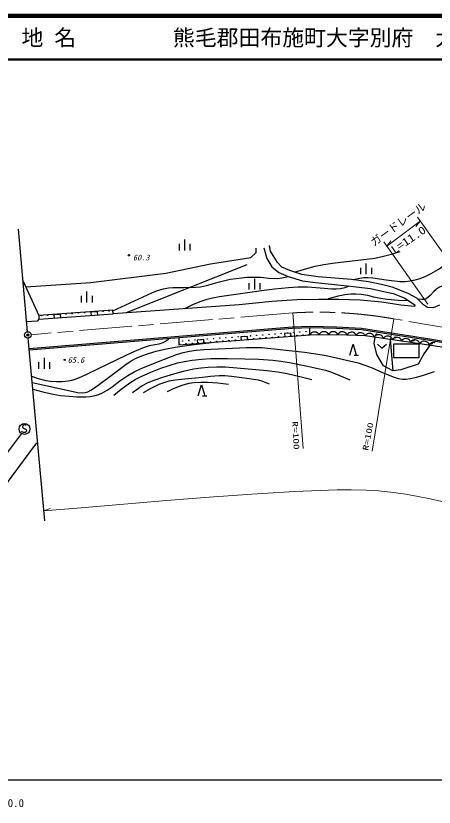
# Model space of a CAD drawing. Units: millimetres, scale not verified. Extents: x 40000 to 680000, y 20000 to 380000.
# Drawn here: x 369087 to 464786, y 198715 to 380000 of the extents above; entities that cross this region are included whole.
import ezdxf
from ezdxf.enums import TextEntityAlignment as Align

# ---------------------------------------------------------------- set-up
doc = ezdxf.new("R2010")
doc.units = ezdxf.units.MM
doc.header["$LTSCALE"] = 1000
doc.header["$PDMODE"] = 32
doc.header["$PDSIZE"] = 500
doc.linetypes.add('CHAIN', pattern=[18.5, 12, -1.5, 3.5, -1.5])
for name, color, linetype, lineweight in [('M-BGD', 7, 'Continuous', 25), ('M-BGD-EXST', 7, 'Continuous', 25), ('M-BMK', 2, 'CHAIN', 13), ('M-BMK-OTRS', 5, 'Continuous', 25), ('M-BMK-SRVR', 3, 'Continuous', 25), ('M-STR-HTXT', 7, 'Continuous', 13), ('M-TTL', 2, 'Continuous', 140), ('M-TTL-BAND', 7, 'Continuous', 25), ('M-TTL-LINE', 7, 'Continuous', 50)]:
    doc.layers.add(name, color=color, linetype=linetype, lineweight=lineweight)
doc.layers.add('M-OTRS', color=6, linetype='Continuous')
doc.layers.add('M-TTL-TXT', color=7, linetype='Continuous')
doc.styles.add('ＭＳ ゴシック', font='')
doc.styles.get('ＭＳ ゴシック').set_extended_font_data('MS Gothic')

msp = doc.modelspace()

# ---------------------------------------------------------------- linework, layer by layer
at = {"layer": 'M-BGD'}
for p, q in [((407667, 328734), (407667, 326234)), ((406417, 327734), (406417, 326234)), ((408917, 327734), (408917, 326234)), ((424052, 325811), (424052, 326762)), ((425799, 326820), (426542, 324371)), ((427358, 326078), (427135, 327414)), ((413591, 323196), (422863, 324622)), ((422863, 324622), (424052, 325811)), ((428917, 323480), (427358, 326078)), ((421912, 322958), (394338, 311928)), ((403368, 321056), (413591, 323196)), ((426542, 324371), (427655, 322515)), ((429956, 322441), (428917, 323480)), ((449181, 323281), (449181, 320781)), ((386250, 318916), (403368, 321056)), ((427655, 322515), (429288, 321179)), ((429288, 321179), (431366, 320288)), ((431737, 321624), (429956, 322441)), ((434484, 320734), (431737, 321624)), ((447931, 322281), (447931, 320781)), ((450431, 322281), (450431, 320781)), ((370721, 319390), (374358, 311340)), ((423669, 319775), (423669, 317275)), ((431366, 320288), (434632, 319323)), ((438269, 320214), (434484, 320734)), ((434632, 319323), (437675, 318878)), ((445840, 319620), (438269, 320214)), ((449774, 319026), (445840, 319620)), ((371390, 317909), (386250, 318916)), ((422419, 318775), (422419, 317275)), ((424919, 318775), (424919, 317275)), ((437675, 318878), (445617, 318062)), ((445617, 318062), (450219, 317542)), ((453040, 318358), (449774, 319026)), ((450219, 317542), (452891, 316948)), ((455192, 317839), (453040, 318358)), ((458829, 316354), (455192, 317839)), ((384021, 315854), (384021, 314354)), ((385271, 316854), (385271, 314354)), ((386521, 315854), (386521, 314354)), ((452891, 316948), (455415, 316354)), ((455415, 316354), (457939, 315389)), ((460834, 315315), (458829, 316354)), ((420158, 313831), (391318, 311706)), ((427655, 314573), (420158, 313831)), ((433370, 314944), (427655, 314573)), ((438418, 315018), (433370, 314944)), ((442945, 315018), (438418, 315018)), ((447844, 314870), (442945, 315018)), ((452817, 314425), (447844, 314870)), ((457197, 313682), (452817, 314425)), ((460314, 313385), (457197, 313682)), ((457939, 315389), (460388, 313831)), ((460388, 313831), (460314, 313385)), ((462318, 313831), (460834, 315315)), ((463283, 313163), (462318, 313831)), ((466029, 313682), (464545, 313088)), ((391278, 312560), (374358, 311340)), ((387773, 312203), (386276, 312095)), ((386276, 312095), (386330, 311347)), ((387826, 311455), (387773, 312203)), ((391318, 311706), (391278, 312560)), ((464545, 313088), (463283, 313163)), ((373951, 310079), (371554, 309879)), ((374358, 310486), (373951, 310079)), ((374358, 310486), (391318, 311706)), ((374358, 311340), (374358, 310486)), ((379292, 311593), (377796, 311485)), ((377796, 311485), (377850, 310737)), ((379346, 310845), (379292, 311593)), ((432338, 308709), (372110, 303689)), ((432354, 308409), (372137, 303391)), ((436483, 308792), (432338, 308709)), ((436484, 308492), (432354, 308409)), ((436338, 306907), (436322, 308482)), ((442451, 308709), (436483, 308792)), ((442441, 308409), (436484, 308492)), ((448139, 308079), (442441, 308409)), ((448171, 308377), (442451, 308709)), ((454471, 307383), (448171, 308377)), ((406379, 304636), (436338, 306907)), ((422049, 306576), (420554, 306463)), ((420554, 306463), (420610, 305715)), ((422106, 305828), (422049, 306576)), ((432036, 307333), (430540, 307220)), ((430540, 307220), (430597, 306472)), ((432092, 306585), (432036, 307333)), ((436460, 307119), (436338, 306907)), ((436338, 306907), (442773, 307016)), ((436584, 307247), (436460, 307119)), ((436750, 307376), (436584, 307247)), ((437000, 307506), (436750, 307376)), ((437251, 307553), (437000, 307506)), ((437503, 307557), (437251, 307553)), ((437756, 307519), (437503, 307557)), ((438010, 307397), (437756, 307519)), ((438180, 307274), (438010, 307397)), ((438308, 307150), (438180, 307274)), ((438437, 306943), (438308, 307150)), ((438566, 307165), (438437, 306943)), ((438695, 307299), (438566, 307165)), ((438869, 307434), (438695, 307299)), ((439131, 307570), (438869, 307434)), ((439394, 307619), (439131, 307570)), ((439658, 307623), (439394, 307619)), ((439923, 307584), (439658, 307623)), ((440189, 307456), (439923, 307584)), ((440367, 307327), (440189, 307456)), ((440501, 307198), (440367, 307327)), ((440637, 306980), (440501, 307198)), ((440760, 307192), (440637, 306980)), ((440883, 307320), (440760, 307192)), ((441049, 307449), (440883, 307320)), ((441299, 307579), (441049, 307449)), ((441550, 307625), (441299, 307579)), ((441802, 307630), (441550, 307625)), ((442055, 307592), (441802, 307630)), ((442309, 307470), (442055, 307592)), ((442479, 307347), (442309, 307470)), ((442607, 307223), (442479, 307347)), ((442737, 307015), (442607, 307223)), ((442908, 307220), (442773, 307016)), ((442773, 307016), (449012, 306737)), ((443040, 307340), (442908, 307220)), ((443213, 307459), (443040, 307340)), ((443471, 307573), (443213, 307459)), ((443724, 307604), (443471, 307573)), ((443976, 307593), (443724, 307604)), ((444226, 307540), (443976, 307593)), ((444472, 307402), (444226, 307540)), ((444634, 307269), (444472, 307402)), ((444754, 307138), (444634, 307269)), ((444871, 306922), (444754, 307138)), ((445006, 307126), (444871, 306922)), ((445138, 307246), (445006, 307126)), ((445311, 307365), (445138, 307246)), ((445569, 307479), (445311, 307365)), ((445822, 307510), (445569, 307479)), ((446074, 307499), (445822, 307510)), ((446324, 307446), (446074, 307499)), ((446570, 307308), (446324, 307446)), ((446732, 307175), (446570, 307308)), ((446852, 307044), (446732, 307175)), ((446969, 306828), (446852, 307044)), ((447098, 307023), (446969, 306828)), ((447223, 307137), (447098, 307023)), ((447388, 307250), (447223, 307137)), ((447633, 307359), (447388, 307250)), ((447875, 307388), (447633, 307359)), ((448115, 307377), (447875, 307388)), ((448353, 307327), (448115, 307377)), ((454424, 307086), (448139, 308079)), ((448587, 307196), (448353, 307327)), ((448741, 307069), (448587, 307196)), ((448856, 306944), (448741, 307069)), ((448967, 306739), (448856, 306944)), ((449167, 306927), (449012, 306737)), ((449012, 306737), (461491, 304967)), ((449309, 307034), (449167, 306927)), ((449493, 307135), (449309, 307034)), ((449760, 307224), (449493, 307135)), ((450016, 307231), (449760, 307224)), ((450265, 307195), (450016, 307231)), ((450509, 307118), (450265, 307195)), ((450740, 306958), (450509, 307118)), ((450889, 306810), (450740, 306958)), ((450996, 306667), (450889, 306810)), ((451091, 306442), (450996, 306667)), ((451046, 304948), (451256, 306418)), ((451246, 306632), (451091, 306442)), ((451388, 306739), (451246, 306632)), ((451572, 306840), (451388, 306739)), ((451839, 306930), (451572, 306840)), ((452095, 306936), (451839, 306930)), ((452344, 306901), (452095, 306936)), ((452588, 306824), (452344, 306901)), ((452820, 306663), (452588, 306824)), ((452968, 306515), (452820, 306663)), ((453075, 306373), (452968, 306515)), ((453171, 306147), (453075, 306373)), ((453467, 306444), (453325, 306337)), ((453651, 306545), (453467, 306444)), ((453919, 306635), (453651, 306545)), ((454174, 306641), (453919, 306635)), ((454423, 306606), (454174, 306641)), ((454667, 306529), (454423, 306606)), ((463778, 305595), (454424, 307086)), ((463828, 305891), (454471, 307383)), ((454899, 306369), (454667, 306529)), ((406379, 306211), (406379, 304636)), ((412063, 305819), (410567, 305706)), ((410567, 305706), (410624, 304958)), ((412120, 305071), (412063, 305819)), ((445477, 302279), (446227, 304779)), ((446227, 304779), (446977, 302279)), ((451641, 302436), (451046, 304948)), ((451849, 304788), (452849, 303828)), ((452849, 303828), (453849, 304788)), ((453325, 306337), (453171, 306147)), ((454733, 305925), (455338, 298666)), ((455048, 306220), (454899, 306369)), ((455155, 306078), (455048, 306220)), ((455250, 305852), (455155, 306078)), ((455404, 306042), (455250, 305852)), ((455547, 306150), (455404, 306042)), ((461342, 304775), (455476, 304775)), ((455476, 304775), (455476, 301751)), ((455731, 306251), (455547, 306150)), ((455998, 306340), (455731, 306251)), ((456253, 306346), (455998, 306340)), ((456503, 306311), (456253, 306346)), ((456746, 306234), (456503, 306311)), ((456978, 306074), (456746, 306234)), ((457127, 305925), (456978, 306074)), ((457234, 305783), (457127, 305925)), ((457329, 305557), (457234, 305783)), ((457483, 305748), (457329, 305557)), ((457626, 305855), (457483, 305748)), ((457810, 305956), (457626, 305855)), ((458077, 306045), (457810, 305956)), ((458332, 306051), (458077, 306045)), ((458582, 306016), (458332, 306051)), ((458825, 305939), (458582, 306016)), ((459057, 305779), (458825, 305939)), ((459206, 305631), (459057, 305779)), ((459313, 305488), (459206, 305631)), ((459408, 305263), (459313, 305488)), ((459563, 305453), (459408, 305263)), ((459705, 305560), (459563, 305453)), ((459889, 305661), (459705, 305560)), ((460156, 305750), (459889, 305661)), ((460412, 305757), (460156, 305750)), ((460661, 305721), (460412, 305757)), ((460905, 305644), (460661, 305721)), ((461137, 305484), (460905, 305644)), ((461285, 305336), (461137, 305484)), ((461392, 305193), (461285, 305336)), ((461342, 301751), (461342, 304775)), ((461487, 304968), (461392, 305193)), ((461655, 305165), (461491, 304967)), ((461491, 304967), (468103, 303943)), ((461806, 305275), (461655, 305165)), ((462000, 305378), (461806, 305275)), ((462281, 305468), (462000, 305378)), ((462548, 305471), (462281, 305468)), ((463869, 304599), (462418, 302568)), ((462809, 305431), (462548, 305471)), ((463063, 305347), (462809, 305431)), ((463304, 305176), (463063, 305347)), ((463458, 305019), (463304, 305176)), ((463568, 304868), (463458, 305019)), ((463665, 304630), (463568, 304868)), ((463836, 304837), (463665, 304630)), ((474211, 303773), (463778, 305595)), ((474273, 304067), (463828, 305891)), ((463994, 304952), (463836, 304837)), ((464197, 305060), (463994, 304952)), ((464491, 305154), (464197, 305060)), ((464771, 305157), (464491, 305154)), ((465043, 305115), (464771, 305157)), ((375533, 301663), (375533, 299163)), ((446477, 302279), (447477, 302279)), ((453228, 299857), (451641, 302436)), ((455476, 301751), (461342, 301751)), ((462418, 302568), (461096, 300188)), ((374283, 300663), (374283, 299163)), ((376783, 300663), (376783, 299163)), ((455344, 298667), (453228, 299857)), ((461096, 300188), (457195, 298932)), ((457195, 298932), (455344, 298667)), ((410812, 292931), (411562, 295431)), ((411562, 295431), (412312, 292931)), ((411812, 292931), (412812, 292931))]:
    msp.add_line(p, q, dxfattribs=at)
for points in [[(432864, 321259), (435155, 321990), (437567, 322651), (439522, 323050), (441498, 323349), (451230, 324496), (453232, 324931), (455358, 325500), (457041, 325990)], [(446239, 319560), (447406, 319861), (448615, 320051), (449598, 320084), (450785, 320011), (453778, 319542), (456957, 319150), (458158, 319159), (459296, 319277), (460446, 319513), (461569, 319855), (462851, 320369), (464106, 320990), (465688, 321913), (467244, 322938), (469505, 324543)], [(391286, 312383), (400195, 316562), (401511, 317074), (402848, 317472), (404013, 317693), (405025, 317774), (407548, 317737), (410154, 317804), (411341, 317946), (412697, 318218), (415397, 318977), (418156, 319642), (420134, 319938), (421935, 320108), (423535, 320162), (425139, 320106), (426931, 319930), (428925, 319841), (429923, 319949), (431100, 320200), (431409, 320276)], [(445246, 318089), (444319, 317706), (443369, 317459), (442388, 317360), (441386, 317372), (438680, 317644), (435843, 317817), (433639, 317806), (431450, 317690), (428279, 317383), (425289, 316996), (415653, 315653), (414088, 315343), (412550, 314938), (411180, 314465), (409520, 313771), (407666, 312910)], [(469283, 318200), (468262, 318288), (467269, 318258), (466757, 318151), (466029, 317856), (465348, 317418), (464719, 316866), (463896, 315963), (462993, 315202), (462536, 315037), (461952, 314991), (461079, 315070)], [(458984, 314724), (456586, 314811), (454110, 315003), (452525, 315230), (451004, 315557), (449645, 315894), (448101, 316167), (446901, 316239), (445695, 316204), (444379, 316057), (442807, 315756), (440572, 315195)], [(372682, 297444), (374209, 296943), (375948, 296493), (376959, 296335), (378357, 296238), (379667, 296249), (381067, 296368), (381969, 296534), (382922, 296820), (384215, 297352), (385661, 298063), (394290, 302291), (396279, 303210), (398500, 304109), (399651, 304456), (400853, 304704), (401860, 304867), (402810, 305144), (403350, 305448), (403978, 305952), (404093, 306054)], [(372811, 296037), (382203, 293902), (383171, 293729), (384385, 293642), (384971, 293707), (385539, 293875), (386248, 294236), (387094, 294811), (389976, 296890), (392704, 298986), (393988, 299945), (395491, 300929), (396642, 301555), (397920, 302128), (399429, 302679), (401167, 303190), (403173, 303663), (405531, 304103), (409267, 304643), (413240, 305111), (414422, 305241)], [(372952, 294502), (375273, 293860), (377607, 293321), (379291, 293050), (381280, 292843), (383051, 292727), (385093, 292711), (386095, 292793), (387261, 293006), (388042, 293247), (388936, 293639), (389963, 294227), (391121, 295026), (392908, 296383), (394737, 297641), (396134, 298430), (397753, 299213), (401710, 300841), (405836, 302427), (407366, 302880), (408782, 303198), (410356, 303427), (412145, 303579), (421867, 303985), (423662, 304034), (425391, 303981), (435110, 302935), (437684, 302580), (440052, 302153), (443770, 301358), (447403, 300478), (448924, 299988), (450585, 299329), (453139, 298183), (455618, 297192), (456586, 296936), (457563, 296801), (458353, 296795), (459340, 296905), (460720, 297221), (462088, 297641), (464860, 298540)], [(391482, 293125), (393205, 294508), (395145, 295917), (396368, 296669), (397782, 297410), (399983, 298384), (402238, 299267), (404129, 299927), (406047, 300485), (407669, 300839), (409448, 301121), (411640, 301348), (413719, 301463), (417519, 301490), (421451, 301416), (424655, 301323), (427848, 301129), (429737, 300920), (431707, 300592), (435812, 299749), (439909, 298802), (441334, 298351), (443007, 297695), (445467, 296578)], [(436799, 296578), (434090, 297304), (431168, 297976), (428963, 298346), (426580, 298639), (417088, 299485), (415085, 299525), (413086, 299461), (411479, 299306), (409703, 299021), (407354, 298506), (405178, 297930), (402885, 297226), (400455, 296368), (399163, 295822), (398006, 295208), (395782, 293618)], [(398319, 293688), (400083, 294701), (401878, 295600), (402983, 296039), (404198, 296391), (405562, 296635), (406955, 296781), (409372, 296961), (411806, 297247), (413594, 297479), (415578, 297630), (416872, 297594), (418461, 297428), (421372, 297083), (424540, 296593), (425523, 296296), (426629, 295834), (427003, 295662)], [(417700, 295521), (415320, 295816), (412925, 296001), (411476, 296013), (409865, 295909), (408671, 295734), (407309, 295409), (406215, 295031), (404936, 294463), (403675, 293829)]]:
    msp.add_lwpolyline(points, dxfattribs=at)
for centre, radius in [((394969, 325150), 150), ((394969, 325150), 90), ((394969, 325150), 30), ((381979, 311807), 50), ((383390, 311909), 50), ((384800, 312010), 50), ((386211, 312112), 50), ((387621, 312213), 50), ((389032, 312315), 50), ((390442, 312416), 50), ((374926, 311300), 50), ((376337, 311401), 50), ((377747, 311503), 50), ((379158, 311604), 50), ((380568, 311706), 50), ((418537, 306372), 50), ((419947, 306479), 50), ((421357, 306586), 50), ((422767, 306693), 50), ((424178, 306800), 50), ((425588, 306907), 50), ((426998, 307014), 50), ((427756, 306362), 50), ((428408, 307121), 50), ((429167, 306469), 50), ((429818, 307228), 50), ((430577, 306576), 50), ((431228, 307335), 50), ((431987, 306683), 50), ((432639, 307441), 50), ((433397, 306790), 50), ((434049, 307548), 50), ((434807, 306897), 50), ((435459, 307655), 50), ((436217, 307004), 50), ((451630, 306981), 150), ((455819, 306311), 150), ((406604, 304759), 50), ((407256, 305517), 50), ((408014, 304866), 50), ((408666, 305624), 50), ((409424, 304973), 50), ((410076, 305731), 50), ((410834, 305079), 50), ((411486, 305838), 50), ((412245, 305186), 50), ((412896, 305945), 50), ((413655, 305293), 50), ((414306, 306052), 50), ((415065, 305400), 50), ((415717, 306159), 50), ((416475, 305507), 50), ((417127, 306266), 50), ((417885, 305614), 50), ((419295, 305721), 50), ((420706, 305828), 50), ((422116, 305935), 50), ((423526, 306042), 50), ((424936, 306148), 50), ((426346, 306255), 50), ((460009, 305641), 150), ((464198, 304970), 150), ((380260, 301198), 150), ((380260, 301198), 90), ((380260, 301198), 30)]:
    msp.add_circle(centre, radius, dxfattribs=at)
at = {"layer": 'M-BGD-EXST'}
for p, q in [((370569, 284664), (370469, 284814)), ((370869, 284514), (370569, 284664)), ((370669, 286164), (370619, 285864)), ((370619, 285864), (370719, 285614)), ((370969, 286314), (370669, 286164)), ((370719, 285614), (371419, 285214)), ((371169, 286314), (370969, 286314)), ((371369, 286264), (371169, 286314)), ((371469, 284664), (371219, 284514)), ((371469, 286164), (371369, 286264)), ((371419, 285214), (371519, 284964)), ((371519, 284964), (371469, 284664)), ((370411, 284305), (358276, 268412)), ((371219, 284514), (370869, 284514))]:
    msp.add_line(p, q, dxfattribs=at)
msp.add_circle((371069, 285364), 1250, dxfattribs=at)
at = {"layer": 'M-BMK'}
for p, q in [((432489, 311954), (372563, 306958)), ((470801, 308001), (455537, 310585))]:
    msp.add_line(p, q, dxfattribs=at)
msp.add_arc((438144, 212414), 99700, 79.95306, 93.25104, dxfattribs=at)
at = {"layer": 'M-BMK-OTRS'}
for p, q in [((371750, 307643), (369694, 331110)), ((375722, 264273), (371884, 306149)), ((373835, 282207), (360278, 263933))]:
    msp.add_line(p, q, dxfattribs=at)
at = {"layer": 'M-BMK-SRVR'}
for radius in [750, 30]:
    msp.add_circle((371816, 306895), radius, dxfattribs=at)
at = {"layer": 'M-OTRS'}
msp.add_point((371816, 306895), dxfattribs=at)
at = {"layer": 'M-STR-HTXT'}
for p, q in [((460943, 333891), (469965, 321189)), ((461568, 332945), (453962, 327244)), ((461568, 332945), (460619, 331709)), ((453300, 328225), (463359, 313959)), ((453962, 327244), (454910, 328480)), ((434794, 280912), (432489, 311954)), ((455537, 310585), (450639, 280264)), ((384005, 267256), (375511, 266578)), ((375511, 266578), (376973, 267116))]:
    msp.add_line(p, q, dxfattribs=at)
msp.add_lwpolyline([(384005, 267256), (393760, 268128), (403518, 268970), (413284, 269751), (423062, 270443), (432856, 271014), (442625, 271398), (445827, 271419), (449225, 271337), (452017, 271170), (454834, 270894), (457808, 270490), (460769, 269982), (463909, 269338), (467198, 268557)], dxfattribs=at)
at = {"layer": 'M-TTL'}
msp.add_line((680000, 380000), (40000, 380000), dxfattribs=at)
at = {"layer": 'M-TTL-BAND'}
msp.add_line((40000, 205000), (579000, 205000), dxfattribs=at)
at = {"layer": 'M-TTL-LINE'}
msp.add_line((40000, 370000), (680000, 370000), dxfattribs=at)

# ---------------------------------------------------------------- texts
at = {"layer": 'M-BGD', "style": 'ＭＳ ゴシック', "oblique": 15}
for s, p in [('60.3', (395885, 323574)), ('65.6', (380949, 300103))]:
    msp.add_text(s, height=1320, dxfattribs=at).set_placement(p, align=Align.BOTTOM_LEFT)
at = {"layer": 'M-STR-HTXT', "style": 'ＭＳ ゴシック'}
msp.add_text('ガードレール', height=1833, rotation=36.1, dxfattribs=at).set_placement((451352, 326671), align=Align.BOTTOM_LEFT)
for s, height, rotation, width, p in [('L=11.0', 1833, 34.5, 1.2, (456028, 324944)), ('R=100', 1320, 273.4, 1.45, (431899, 287058)), ('R=100', 1320, 78.7, 1.45, (450038, 280241))]:
    msp.add_text(s, height=height, rotation=rotation, dxfattribs=dict(at, width=width)).set_placement(p, align=Align.BOTTOM_LEFT)
at = {"layer": 'M-TTL-BAND', "style": 'ＭＳ ゴシック'}
msp.add_text('300.0', height=1833, dxfattribs=at).set_placement((367844, 198195), align=Align.BOTTOM_CENTER)
at = {"layer": 'M-TTL-TXT', "style": 'ＭＳ ゴシック'}
for s, p in [('地 名', (370380, 375000)), ('熊毛郡田布施町大字別府\u3000大字上田布施', (405024, 375000))]:
    msp.add_text(s, height=3666, dxfattribs=at).set_placement(p, align=Align.MIDDLE_LEFT)

doc.saveas('drawing.dxf')
